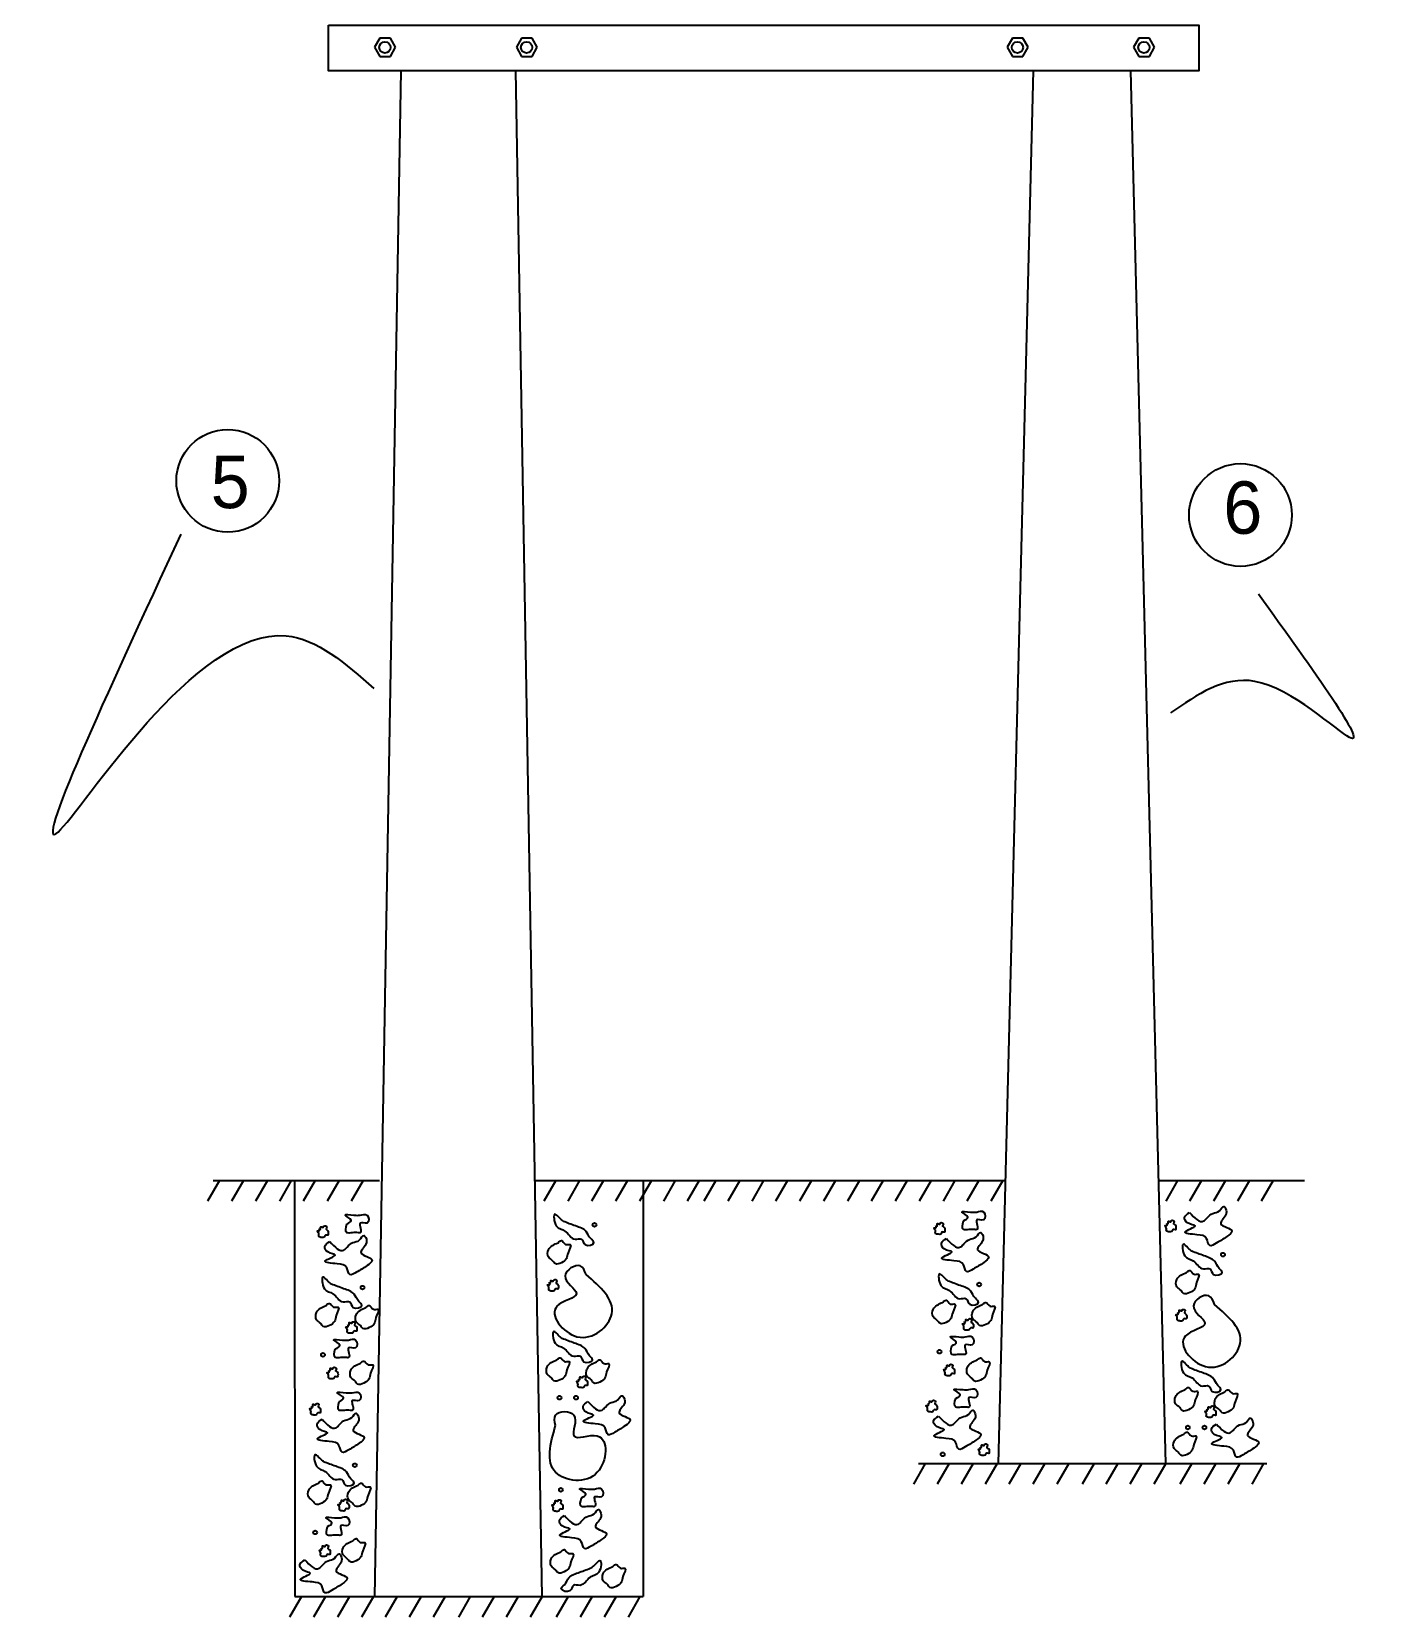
# Model space of a CAD drawing. Header units: inches. Extents: x 27.1 to 125.6, y 4.1 to 75.5.
# Drawn here: x 28.92 to 54.44, y 4.06 to 34.32 of the extents above; entities that cross this region are included whole.
import ezdxf

# ---------------------------------------------------------------- set-up
doc = ezdxf.new("R2010")
doc.units = ezdxf.units.IN
doc.header["$MEASUREMENT"] = 0
doc.linetypes.add('ACAD_ISO07W100', pattern=[3, 0, -3])
doc.layers.add('COTA', color=8, linetype='Continuous')
doc.layers.add('lineas baja tensión', color=80, linetype='ACAD_ISO07W100')
doc.styles.add('fran', font='comic.ttf', dxfattribs={"height": 0.4})

msp = doc.modelspace()

# ---------------------------------------------------------------- linework, layer by layer
at = {"layer": 'COTA', "color": 0, "linetype": 'Continuous'}
for p, q in [((33.929, 12.398), (33.939, 4.456)), ((40.584, 12.398), (40.584, 4.456))]:
    msp.add_line(p, q, dxfattribs=at)
for centre, radius in [((32.657, 25.746), 0.98), ((51.98, 25.094), 0.98), ((39.656, 11.549), 0.0359), ((51.647, 10.98), 0.0359), ((35.23, 10.352), 0.0359), ((46.996, 10.411), 0.0359), ((34.474, 9.069), 0.0359), ((46.239, 9.128), 0.0359), ((38.987, 8.251), 0.0359), ((39.303, 8.251), 0.0359), ((50.978, 7.682), 0.0359), ((51.293, 7.682), 0.0359), ((35.082, 6.962), 0.0359), ((46.299, 7.169), 0.0359), ((39.014, 6.492), 0.0359), ((34.325, 5.68), 0.0359)]:
    msp.add_circle(centre, radius, dxfattribs=at)
for points, end_tangent in [([(31.763, 24.73), (29.419, 19.042), (33.772, 22.789), (35.446, 21.785)], (0.859846, -0.510554)), ([(51.01, 11.785), (50.915, 11.69), (50.97, 11.587), (51.114, 11.528), (50.924, 11.415), (51.15, 11.361), (51.335, 11.285), (51.394, 11.154), (51.52, 11.199), (51.723, 11.325), (51.818, 11.429), (51.606, 11.569), (51.7, 11.735), (51.696, 11.862), (51.664, 11.898), (51.579, 11.817), (51.452, 11.767), (51.344, 11.681), (51.281, 11.623), (51.01, 11.785)], (-0.663306, 0.748349)), ([(34.604, 11.23), (34.509, 11.135), (34.564, 11.031), (34.708, 10.973), (34.518, 10.86), (34.744, 10.806), (34.929, 10.729), (34.988, 10.599), (35.114, 10.644), (35.317, 10.77), (35.412, 10.874), (35.2, 11.013), (35.294, 11.18), (35.29, 11.306), (35.258, 11.343), (35.173, 11.261), (35.046, 11.212), (34.938, 11.126), (34.875, 11.067), (34.604, 11.23)], (-0.663306, 0.748349)), ([(46.37, 11.289), (46.275, 11.194), (46.329, 11.09), (46.474, 11.032), (46.284, 10.919), (46.51, 10.865), (46.695, 10.788), (46.753, 10.658), (46.88, 10.703), (47.083, 10.829), (47.177, 10.933), (46.965, 11.072), (47.06, 11.239), (47.056, 11.365), (47.024, 11.402), (46.938, 11.32), (46.812, 11.271), (46.704, 11.185), (46.641, 11.127), (46.37, 11.289)], (-0.663306, 0.748349)), ([(39.531, 8.176), (39.436, 8.082), (39.49, 7.978), (39.634, 7.919), (39.445, 7.807), (39.671, 7.753), (39.856, 7.676), (39.914, 7.545), (40.041, 7.59), (40.244, 7.717), (40.338, 7.82), (40.126, 7.96), (40.221, 8.127), (40.217, 8.253), (40.185, 8.289), (40.099, 8.208), (39.973, 8.158), (39.865, 8.073), (39.801, 8.014), (39.531, 8.176)], (-0.663306, 0.748349)), ([(34.456, 7.84), (34.361, 7.746), (34.415, 7.642), (34.559, 7.583), (34.37, 7.471), (34.595, 7.416), (34.78, 7.34), (34.839, 7.209), (34.965, 7.254), (35.168, 7.38), (35.263, 7.484), (35.051, 7.624), (35.146, 7.791), (35.141, 7.917), (35.11, 7.953), (35.024, 7.872), (34.898, 7.822), (34.789, 7.737), (34.726, 7.678), (34.456, 7.84)], (-0.663306, 0.748349)), ([(46.221, 7.899), (46.126, 7.805), (46.181, 7.701), (46.325, 7.642), (46.136, 7.53), (46.361, 7.475), (46.546, 7.399), (46.605, 7.268), (46.731, 7.313), (46.934, 7.439), (47.029, 7.543), (46.817, 7.683), (46.912, 7.85), (46.907, 7.976), (46.875, 8.012), (46.79, 7.931), (46.663, 7.881), (46.555, 7.796), (46.492, 7.737), (46.221, 7.899)], (-0.663306, 0.748349)), ([(51.521, 7.748), (51.426, 7.653), (51.481, 7.549), (51.625, 7.491), (51.435, 7.378), (51.661, 7.324), (51.846, 7.247), (51.905, 7.117), (52.031, 7.162), (52.234, 7.288), (52.329, 7.392), (52.117, 7.531), (52.211, 7.698), (52.207, 7.824), (52.175, 7.861), (52.09, 7.779), (51.963, 7.73), (51.855, 7.644), (51.792, 7.586), (51.521, 7.748)], (-0.663306, 0.748349)), ([(39.08, 6.003), (38.985, 5.908), (39.039, 5.804), (39.183, 5.746), (38.994, 5.633), (39.219, 5.579), (39.404, 5.502), (39.463, 5.371), (39.589, 5.416), (39.792, 5.543), (39.887, 5.646), (39.675, 5.786), (39.77, 5.953), (39.765, 6.079), (39.734, 6.115), (39.648, 6.034), (39.522, 5.985), (39.413, 5.899), (39.35, 5.84), (39.08, 6.003)], (-0.663306, 0.748349)), ([(34.13, 5.158), (34.035, 5.063), (34.089, 4.96), (34.233, 4.901), (34.044, 4.788), (34.269, 4.734), (34.454, 4.658), (34.513, 4.527), (34.639, 4.572), (34.842, 4.698), (34.937, 4.802), (34.725, 4.942), (34.82, 5.108), (34.815, 5.235), (34.784, 5.271), (34.698, 5.19), (34.572, 5.14), (34.463, 5.054), (34.4, 4.996), (34.13, 5.158)], (-0.663306, 0.748349))]:
    msp.add_spline(points, degree=3, dxfattribs=dict(at, end_tangent=end_tangent))
for points in [[(52.322, 23.592), (54.063, 20.848), (52.255, 21.919), (50.648, 21.317)], [(46.696, 11.626), (46.696, 11.458), (46.797, 11.458), (46.914, 11.458), (46.948, 11.458), (46.948, 11.643), (47.082, 11.643), (47.082, 11.794), (46.948, 11.794), (46.83, 11.794), (46.662, 11.794), (46.779, 11.693), (46.696, 11.626)], [(34.404, 11.478), (34.404, 11.432), (34.37, 11.432), (34.393, 11.386), (34.395, 11.329), (34.418, 11.313), (34.452, 11.31), (34.496, 11.315), (34.523, 11.354), (34.567, 11.349), (34.576, 11.393), (34.567, 11.436), (34.532, 11.466), (34.546, 11.508), (34.493, 11.526), (34.477, 11.501), (34.432, 11.514), (34.427, 11.467), (34.404, 11.478)], [(34.93, 11.567), (34.93, 11.399), (35.031, 11.399), (35.149, 11.399), (35.182, 11.399), (35.182, 11.584), (35.317, 11.584), (35.317, 11.735), (35.182, 11.735), (35.065, 11.735), (34.896, 11.735), (35.013, 11.634), (34.93, 11.567)], [(39.062, 11.615), (39.293, 11.528), (39.496, 11.422), (39.583, 11.287), (39.641, 11.209), (39.477, 11.171), (39.409, 11.277), (39.284, 11.277), (39.091, 11.431), (38.927, 11.528), (38.907, 11.75), (38.987, 11.681), (39.062, 11.615)], [(46.17, 11.537), (46.17, 11.491), (46.136, 11.491), (46.159, 11.445), (46.161, 11.388), (46.184, 11.372), (46.217, 11.369), (46.262, 11.374), (46.288, 11.413), (46.333, 11.408), (46.342, 11.452), (46.333, 11.495), (46.297, 11.525), (46.312, 11.567), (46.258, 11.585), (46.242, 11.56), (46.198, 11.573), (46.193, 11.526), (46.17, 11.537)], [(50.577, 11.584), (50.577, 11.538), (50.543, 11.538), (50.566, 11.491), (50.568, 11.435), (50.591, 11.419), (50.625, 11.415), (50.669, 11.42), (50.696, 11.46), (50.74, 11.454), (50.749, 11.499), (50.74, 11.541), (50.705, 11.571), (50.719, 11.614), (50.666, 11.632), (50.65, 11.607), (50.605, 11.619), (50.6, 11.573), (50.577, 11.584)], [(38.96, 11.208), (38.776, 11.072), (38.776, 10.936), (38.856, 10.865), (38.904, 10.809), (39.024, 10.825), (39.12, 10.905), (39.152, 11.016), (39.192, 11.176), (39.104, 11.176), (39.024, 11.248), (38.96, 11.208)], [(51.052, 11.046), (51.284, 10.959), (51.487, 10.853), (51.574, 10.718), (51.632, 10.64), (51.467, 10.602), (51.4, 10.708), (51.274, 10.708), (51.081, 10.862), (50.917, 10.959), (50.898, 11.181), (50.978, 11.112), (51.052, 11.046)], [(39.494, 10.599), (39.985, 9.853), (39.321, 9.415), (38.939, 9.996), (39.312, 10.242), (39.094, 10.574), (39.384, 10.765), (39.494, 10.599)], [(46.402, 10.477), (46.633, 10.39), (46.836, 10.284), (46.923, 10.148), (46.981, 10.071), (46.817, 10.033), (46.749, 10.139), (46.624, 10.139), (46.431, 10.293), (46.266, 10.39), (46.247, 10.612), (46.327, 10.543), (46.402, 10.477)], [(50.951, 10.639), (50.767, 10.503), (50.767, 10.367), (50.847, 10.296), (50.895, 10.24), (51.015, 10.256), (51.111, 10.335), (51.142, 10.447), (51.182, 10.607), (51.095, 10.607), (51.015, 10.679), (50.951, 10.639)], [(34.636, 10.417), (34.868, 10.331), (35.07, 10.225), (35.157, 10.089), (35.215, 10.012), (35.051, 9.974), (34.984, 10.08), (34.858, 10.08), (34.665, 10.234), (34.501, 10.331), (34.482, 10.553), (34.562, 10.483), (34.636, 10.417)], [(38.795, 10.452), (38.795, 10.406), (38.761, 10.406), (38.784, 10.36), (38.786, 10.303), (38.809, 10.287), (38.842, 10.283), (38.887, 10.289), (38.913, 10.328), (38.958, 10.323), (38.967, 10.367), (38.958, 10.409), (38.922, 10.44), (38.937, 10.482), (38.883, 10.5), (38.867, 10.475), (38.823, 10.487), (38.818, 10.441), (38.795, 10.452)], [(34.534, 10.011), (34.351, 9.875), (34.351, 9.739), (34.431, 9.667), (34.479, 9.612), (34.598, 9.627), (34.694, 9.707), (34.726, 9.819), (34.766, 9.979), (34.678, 9.979), (34.598, 10.051), (34.534, 10.011)], [(35.292, 9.97), (35.108, 9.834), (35.108, 9.698), (35.188, 9.627), (35.236, 9.571), (35.356, 9.587), (35.452, 9.667), (35.484, 9.778), (35.524, 9.938), (35.436, 9.938), (35.356, 10.01), (35.292, 9.97)], [(46.3, 10.07), (46.116, 9.934), (46.116, 9.798), (46.196, 9.726), (46.244, 9.671), (46.364, 9.687), (46.46, 9.766), (46.492, 9.878), (46.532, 10.038), (46.444, 10.038), (46.364, 10.11), (46.3, 10.07)], [(47.058, 10.029), (46.874, 9.893), (46.874, 9.757), (46.954, 9.686), (47.002, 9.63), (47.122, 9.646), (47.218, 9.726), (47.25, 9.837), (47.29, 9.997), (47.202, 9.997), (47.122, 10.069), (47.058, 10.029)], [(51.484, 10.03), (51.976, 9.284), (51.312, 8.846), (50.929, 9.427), (51.303, 9.673), (51.084, 10.005), (51.375, 10.196), (51.484, 10.03)], [(34.948, 9.648), (34.948, 9.602), (34.914, 9.602), (34.937, 9.556), (34.939, 9.499), (34.962, 9.483), (34.996, 9.48), (35.04, 9.485), (35.067, 9.524), (35.111, 9.519), (35.12, 9.563), (35.111, 9.606), (35.076, 9.636), (35.09, 9.678), (35.037, 9.696), (35.021, 9.671), (34.976, 9.684), (34.971, 9.638), (34.948, 9.648)], [(46.714, 9.707), (46.714, 9.661), (46.68, 9.661), (46.703, 9.615), (46.705, 9.558), (46.728, 9.542), (46.762, 9.539), (46.806, 9.544), (46.833, 9.583), (46.877, 9.578), (46.886, 9.622), (46.877, 9.665), (46.841, 9.695), (46.856, 9.737), (46.802, 9.755), (46.786, 9.73), (46.742, 9.743), (46.737, 9.697), (46.714, 9.707)], [(50.785, 9.883), (50.785, 9.837), (50.751, 9.837), (50.774, 9.791), (50.776, 9.734), (50.799, 9.718), (50.833, 9.714), (50.877, 9.72), (50.904, 9.759), (50.948, 9.753), (50.957, 9.798), (50.948, 9.84), (50.913, 9.87), (50.927, 9.913), (50.874, 9.931), (50.858, 9.906), (50.813, 9.918), (50.808, 9.872), (50.785, 9.883)], [(34.71, 9.183), (34.71, 9.015), (34.811, 9.015), (34.929, 9.015), (34.963, 9.015), (34.963, 9.2), (35.097, 9.2), (35.097, 9.351), (34.963, 9.351), (34.845, 9.351), (34.677, 9.351), (34.794, 9.25), (34.71, 9.183)], [(39.038, 9.38), (39.27, 9.293), (39.473, 9.187), (39.56, 9.052), (39.618, 8.975), (39.453, 8.936), (39.386, 9.042), (39.26, 9.042), (39.067, 9.197), (38.903, 9.293), (38.884, 9.515), (38.964, 9.446), (39.038, 9.38)], [(46.476, 9.242), (46.476, 9.074), (46.577, 9.074), (46.695, 9.074), (46.728, 9.074), (46.728, 9.259), (46.863, 9.259), (46.863, 9.41), (46.728, 9.41), (46.61, 9.41), (46.442, 9.41), (46.559, 9.309), (46.476, 9.242)], [(34.588, 8.777), (34.588, 8.731), (34.555, 8.731), (34.578, 8.685), (34.58, 8.628), (34.603, 8.612), (34.636, 8.609), (34.681, 8.614), (34.707, 8.653), (34.752, 8.648), (34.761, 8.692), (34.752, 8.735), (34.716, 8.765), (34.73, 8.808), (34.677, 8.825), (34.661, 8.8), (34.617, 8.813), (34.612, 8.767), (34.588, 8.777)], [(35.191, 8.91), (35.007, 8.775), (35.007, 8.639), (35.087, 8.567), (35.135, 8.511), (35.255, 8.527), (35.351, 8.607), (35.383, 8.719), (35.423, 8.879), (35.335, 8.879), (35.255, 8.95), (35.191, 8.91)], [(38.937, 8.973), (38.753, 8.837), (38.753, 8.702), (38.833, 8.63), (38.881, 8.574), (39.001, 8.59), (39.097, 8.67), (39.129, 8.781), (39.169, 8.941), (39.081, 8.941), (39.001, 9.013), (38.937, 8.973)], [(39.695, 8.932), (39.511, 8.797), (39.511, 8.661), (39.591, 8.589), (39.639, 8.533), (39.758, 8.549), (39.854, 8.629), (39.886, 8.741), (39.926, 8.9), (39.838, 8.9), (39.758, 8.972), (39.695, 8.932)], [(46.354, 8.836), (46.354, 8.79), (46.32, 8.79), (46.343, 8.744), (46.345, 8.687), (46.368, 8.671), (46.402, 8.668), (46.446, 8.673), (46.473, 8.712), (46.517, 8.707), (46.526, 8.751), (46.517, 8.794), (46.482, 8.824), (46.496, 8.867), (46.443, 8.884), (46.427, 8.859), (46.383, 8.872), (46.377, 8.826), (46.354, 8.836)], [(46.957, 8.97), (46.773, 8.834), (46.773, 8.698), (46.853, 8.626), (46.901, 8.57), (47.021, 8.586), (47.117, 8.666), (47.149, 8.778), (47.189, 8.938), (47.101, 8.938), (47.021, 9.009), (46.957, 8.97)], [(51.029, 8.811), (51.26, 8.724), (51.463, 8.618), (51.55, 8.483), (51.608, 8.406), (51.444, 8.367), (51.376, 8.473), (51.251, 8.473), (51.058, 8.627), (50.894, 8.724), (50.874, 8.946), (50.954, 8.877), (51.029, 8.811)], [(39.35, 8.611), (39.35, 8.564), (39.317, 8.564), (39.34, 8.518), (39.341, 8.462), (39.365, 8.446), (39.398, 8.442), (39.443, 8.447), (39.469, 8.486), (39.514, 8.481), (39.523, 8.525), (39.514, 8.568), (39.478, 8.598), (39.492, 8.641), (39.439, 8.658), (39.423, 8.634), (39.379, 8.646), (39.373, 8.6), (39.35, 8.611)], [(34.782, 8.177), (34.782, 8.009), (34.882, 8.009), (35, 8.009), (35.034, 8.009), (35.034, 8.194), (35.168, 8.194), (35.168, 8.345), (35.034, 8.345), (34.916, 8.345), (34.748, 8.345), (34.865, 8.245), (34.782, 8.177)], [(46.021, 8.148), (46.021, 8.101), (45.987, 8.101), (46.01, 8.055), (46.012, 7.999), (46.035, 7.983), (46.069, 7.979), (46.113, 7.984), (46.14, 8.023), (46.184, 8.018), (46.193, 8.062), (46.184, 8.105), (46.149, 8.135), (46.163, 8.178), (46.11, 8.195), (46.094, 8.171), (46.049, 8.183), (46.044, 8.137), (46.021, 8.148)], [(46.547, 8.236), (46.547, 8.068), (46.648, 8.068), (46.766, 8.068), (46.799, 8.068), (46.799, 8.253), (46.934, 8.253), (46.934, 8.404), (46.799, 8.404), (46.682, 8.404), (46.514, 8.404), (46.63, 8.304), (46.547, 8.236)], [(50.927, 8.404), (50.743, 8.268), (50.743, 8.133), (50.823, 8.061), (50.871, 8.005), (50.991, 8.021), (51.087, 8.101), (51.119, 8.212), (51.159, 8.372), (51.071, 8.372), (50.991, 8.444), (50.927, 8.404)], [(51.685, 8.363), (51.501, 8.227), (51.501, 8.092), (51.581, 8.02), (51.629, 7.964), (51.749, 7.98), (51.845, 8.06), (51.877, 8.172), (51.917, 8.331), (51.829, 8.331), (51.749, 8.403), (51.685, 8.363)], [(34.255, 8.089), (34.255, 8.042), (34.222, 8.042), (34.245, 7.996), (34.246, 7.94), (34.27, 7.924), (34.303, 7.92), (34.348, 7.925), (34.374, 7.964), (34.419, 7.959), (34.427, 8.003), (34.419, 8.046), (34.383, 8.076), (34.397, 8.119), (34.344, 8.136), (34.328, 8.112), (34.284, 8.124), (34.278, 8.078), (34.255, 8.089)], [(38.913, 7.721), (38.913, 6.827), (39.709, 6.827), (39.709, 7.522), (39.261, 7.522), (39.261, 7.919), (38.913, 7.919), (38.913, 7.721)], [(51.341, 8.041), (51.341, 7.995), (51.307, 7.995), (51.33, 7.949), (51.332, 7.892), (51.355, 7.876), (51.389, 7.873), (51.433, 7.878), (51.46, 7.917), (51.504, 7.912), (51.513, 7.956), (51.504, 7.999), (51.469, 8.029), (51.483, 8.072), (51.43, 8.089), (51.414, 8.064), (51.369, 8.077), (51.364, 8.031), (51.341, 8.041)], [(50.899, 7.552), (50.715, 7.416), (50.715, 7.28), (50.795, 7.209), (50.843, 7.153), (50.963, 7.169), (51.059, 7.248), (51.091, 7.36), (51.131, 7.52), (51.043, 7.52), (50.963, 7.592), (50.899, 7.552)], [(47.015, 7.316), (47.015, 7.27), (46.981, 7.27), (47.004, 7.224), (47.006, 7.167), (47.029, 7.151), (47.063, 7.148), (47.107, 7.153), (47.134, 7.192), (47.178, 7.187), (47.187, 7.231), (47.178, 7.274), (47.143, 7.304), (47.157, 7.347), (47.104, 7.364), (47.088, 7.339), (47.043, 7.352), (47.038, 7.306), (47.015, 7.316)], [(34.487, 7.028), (34.719, 6.941), (34.922, 6.835), (35.009, 6.7), (35.067, 6.623), (34.903, 6.584), (34.835, 6.69), (34.709, 6.69), (34.516, 6.845), (34.352, 6.941), (34.333, 7.163), (34.413, 7.094), (34.487, 7.028)], [(34.386, 6.621), (34.202, 6.486), (34.202, 6.35), (34.282, 6.278), (34.33, 6.222), (34.45, 6.238), (34.546, 6.318), (34.578, 6.43), (34.618, 6.589), (34.53, 6.589), (34.45, 6.661), (34.386, 6.621)], [(35.144, 6.58), (34.96, 6.445), (34.96, 6.309), (35.04, 6.237), (35.088, 6.181), (35.208, 6.197), (35.303, 6.277), (35.335, 6.389), (35.375, 6.549), (35.287, 6.549), (35.208, 6.62), (35.144, 6.58)], [(39.405, 6.34), (39.405, 6.172), (39.506, 6.172), (39.624, 6.172), (39.658, 6.172), (39.658, 6.356), (39.792, 6.356), (39.792, 6.508), (39.658, 6.508), (39.54, 6.508), (39.372, 6.508), (39.489, 6.407), (39.405, 6.34)], [(34.799, 6.259), (34.799, 6.213), (34.766, 6.213), (34.789, 6.166), (34.791, 6.11), (34.814, 6.094), (34.847, 6.09), (34.892, 6.095), (34.918, 6.134), (34.963, 6.129), (34.972, 6.174), (34.963, 6.216), (34.927, 6.246), (34.941, 6.289), (34.888, 6.307), (34.872, 6.282), (34.828, 6.294), (34.823, 6.248), (34.799, 6.259)], [(38.879, 6.251), (38.879, 6.205), (38.846, 6.205), (38.869, 6.159), (38.87, 6.102), (38.893, 6.086), (38.927, 6.082), (38.972, 6.088), (38.998, 6.127), (39.043, 6.121), (39.051, 6.166), (39.043, 6.208), (39.007, 6.238), (39.021, 6.281), (38.968, 6.299), (38.952, 6.274), (38.908, 6.286), (38.902, 6.24), (38.879, 6.251)], [(34.562, 5.793), (34.562, 5.625), (34.663, 5.625), (34.78, 5.625), (34.814, 5.625), (34.814, 5.81), (34.948, 5.81), (34.948, 5.961), (34.814, 5.961), (34.696, 5.961), (34.528, 5.961), (34.645, 5.86), (34.562, 5.793)], [(34.44, 5.388), (34.44, 5.342), (34.406, 5.342), (34.429, 5.296), (34.431, 5.239), (34.454, 5.223), (34.488, 5.219), (34.532, 5.225), (34.559, 5.264), (34.603, 5.258), (34.612, 5.303), (34.603, 5.345), (34.568, 5.375), (34.582, 5.418), (34.529, 5.436), (34.513, 5.411), (34.468, 5.423), (34.463, 5.377), (34.44, 5.388)], [(35.043, 5.521), (34.859, 5.385), (34.859, 5.249), (34.939, 5.178), (34.987, 5.122), (35.107, 5.138), (35.202, 5.218), (35.234, 5.329), (35.274, 5.489), (35.186, 5.489), (35.107, 5.561), (35.043, 5.521)], [(39.013, 5.311), (38.829, 5.175), (38.829, 5.039), (38.909, 4.968), (38.957, 4.912), (39.077, 4.928), (39.173, 5.008), (39.205, 5.119), (39.245, 5.279), (39.157, 5.279), (39.077, 5.351), (39.013, 5.311)], [(39.602, 5.008), (39.37, 4.921), (39.167, 4.815), (39.08, 4.68), (39.022, 4.603), (39.187, 4.564), (39.254, 4.67), (39.38, 4.67), (39.573, 4.825), (39.737, 4.921), (39.756, 5.143), (39.676, 5.074), (39.602, 5.008)], [(40.006, 5.03), (39.822, 4.894), (39.822, 4.759), (39.902, 4.687), (39.95, 4.631), (40.07, 4.647), (40.166, 4.727), (40.197, 4.838), (40.237, 4.998), (40.15, 4.998), (40.07, 5.07), (40.006, 5.03)]]:
    msp.add_spline(points, degree=3, dxfattribs=at)
at = {"layer": 'lineas baja tensión', "color": 0, "linetype": 'Continuous'}
for p, q in [((35.56, 34.193), (35.46, 34.02)), ((35.76, 34.193), (35.56, 34.193)), ((35.86, 34.02), (35.76, 34.193)), ((38.264, 34.193), (38.164, 34.02)), ((38.464, 34.193), (38.264, 34.193)), ((38.564, 34.02), (38.464, 34.193)), ((47.628, 34.193), (47.528, 34.02)), ((47.828, 34.193), (47.628, 34.193)), ((47.928, 34.02), (47.828, 34.193)), ((50.043, 34.193), (49.943, 34.02)), ((50.243, 34.193), (50.043, 34.193)), ((50.343, 34.02), (50.243, 34.193)), ((35.46, 34.02), (35.56, 33.846)), ((35.76, 33.846), (35.86, 34.02)), ((38.164, 34.02), (38.264, 33.846)), ((38.464, 33.846), (38.564, 34.02)), ((47.528, 34.02), (47.628, 33.846)), ((47.828, 33.846), (47.928, 34.02)), ((49.943, 34.02), (50.043, 33.846)), ((50.243, 33.846), (50.343, 34.02)), ((35.56, 33.846), (35.76, 33.846)), ((38.264, 33.846), (38.464, 33.846)), ((47.628, 33.846), (47.828, 33.846)), ((50.043, 33.846), (50.243, 33.846)), ((35.461, 4.456), (35.965, 33.567)), ((38.655, 4.456), (38.152, 33.567)), ((47.361, 6.993), (48.031, 33.567)), ((50.556, 6.993), (49.889, 33.567)), ((32.501, 12.398), (32.273, 12.003)), ((32.376, 12.398), (35.556, 12.398)), ((32.958, 12.398), (32.73, 12.003)), ((33.414, 12.398), (33.186, 12.003)), ((33.87, 12.398), (33.642, 12.003)), ((34.327, 12.398), (34.099, 12.003)), ((34.783, 12.398), (34.555, 12.003)), ((35.24, 12.398), (35.011, 12.003)), ((35.24, 12.398), (35.011, 12.003)), ((38.518, 12.398), (39.161, 12.398)), ((38.916, 12.398), (38.687, 12.003)), ((38.916, 12.398), (38.687, 12.003)), ((38.79, 12.398), (41.971, 12.398)), ((39.372, 12.398), (39.144, 12.003)), ((39.828, 12.398), (39.6, 12.003)), ((40.285, 12.398), (40.056, 12.003)), ((40.741, 12.398), (40.513, 12.003)), ((41.197, 12.398), (40.969, 12.003)), ((41.654, 12.398), (41.426, 12.003)), ((41.654, 12.398), (41.426, 12.003)), ((41.531, 12.398), (42.216, 12.398)), ((41.971, 12.398), (41.742, 12.003)), ((41.971, 12.398), (41.742, 12.003)), ((41.845, 12.398), (45.026, 12.398)), ((42.427, 12.398), (42.199, 12.003)), ((42.883, 12.398), (42.655, 12.003)), ((43.34, 12.398), (43.112, 12.003)), ((43.796, 12.398), (43.568, 12.003)), ((44.252, 12.398), (44.024, 12.003)), ((44.709, 12.398), (44.481, 12.003)), ((44.709, 12.398), (44.481, 12.003)), ((44.583, 12.398), (47.498, 12.398)), ((45.165, 12.398), (44.937, 12.003)), ((45.621, 12.398), (45.393, 12.003)), ((46.078, 12.398), (45.85, 12.003)), ((46.534, 12.398), (46.306, 12.003)), ((46.99, 12.398), (46.762, 12.003)), ((47.447, 12.398), (47.219, 12.003)), ((47.447, 12.398), (47.219, 12.003)), ((50.42, 12.398), (53.205, 12.398)), ((50.782, 12.398), (50.554, 12.003)), ((51.238, 12.398), (51.01, 12.003)), ((51.695, 12.398), (51.467, 12.003)), ((52.151, 12.398), (51.923, 12.003)), ((52.607, 12.398), (52.379, 12.003)), ((45.967, 6.993), (45.739, 6.598)), ((45.839, 6.993), (52.485, 6.993)), ((46.423, 6.993), (46.195, 6.598)), ((46.423, 6.993), (46.195, 6.598)), ((46.88, 6.993), (46.652, 6.598)), ((47.336, 6.993), (47.108, 6.598)), ((47.792, 6.993), (47.564, 6.598)), ((47.792, 6.993), (47.564, 6.598)), ((48.249, 6.993), (48.021, 6.598)), ((48.705, 6.993), (48.477, 6.598)), ((49.187, 6.993), (48.959, 6.598)), ((49.643, 6.993), (49.415, 6.598)), ((50.099, 6.993), (49.871, 6.598)), ((50.556, 6.993), (50.328, 6.598)), ((51.054, 6.993), (50.826, 6.598)), ((51.51, 6.993), (51.282, 6.598)), ((51.967, 6.993), (51.739, 6.598)), ((52.423, 6.993), (52.195, 6.598)), ((34.067, 4.456), (33.838, 4.06)), ((33.939, 4.456), (40.584, 4.456)), ((34.523, 4.456), (34.295, 4.06)), ((34.523, 4.456), (34.295, 4.06)), ((34.979, 4.456), (34.751, 4.06)), ((35.436, 4.456), (35.208, 4.06)), ((35.892, 4.456), (35.664, 4.06)), ((35.892, 4.456), (35.664, 4.06)), ((36.348, 4.456), (36.12, 4.06)), ((36.805, 4.456), (36.577, 4.06)), ((37.286, 4.456), (37.058, 4.06)), ((37.743, 4.456), (37.515, 4.06)), ((38.199, 4.456), (37.971, 4.06)), ((38.655, 4.456), (38.427, 4.06)), ((39.154, 4.456), (38.926, 4.06)), ((39.61, 4.456), (39.382, 4.06)), ((40.066, 4.456), (39.838, 4.06)), ((40.523, 4.456), (40.295, 4.06))]:
    msp.add_line(p, q, dxfattribs=at)
msp.add_lwpolyline([(34.582, 34.439), (51.185, 34.439), (51.185, 33.567), (34.582, 33.567)], close=True, dxfattribs=at)
for centre in [(35.656, 34.018), (38.36, 34.018), (47.725, 34.018), (50.139, 34.018)]:
    msp.add_circle(centre, 0.108, dxfattribs=at)

# ---------------------------------------------------------------- texts
at = {"layer": 'COTA', "color": 0, "linetype": 'Continuous', "char_height": 1, "width": 0.64513, "attachment_point": 1, "style": 'fran'}
for s, insert in [('5', (32.332, 26.225)), ('6', (51.654, 25.736))]:
    msp.add_mtext(s, dxfattribs=dict(at, insert=insert))

doc.saveas('drawing.dxf')
